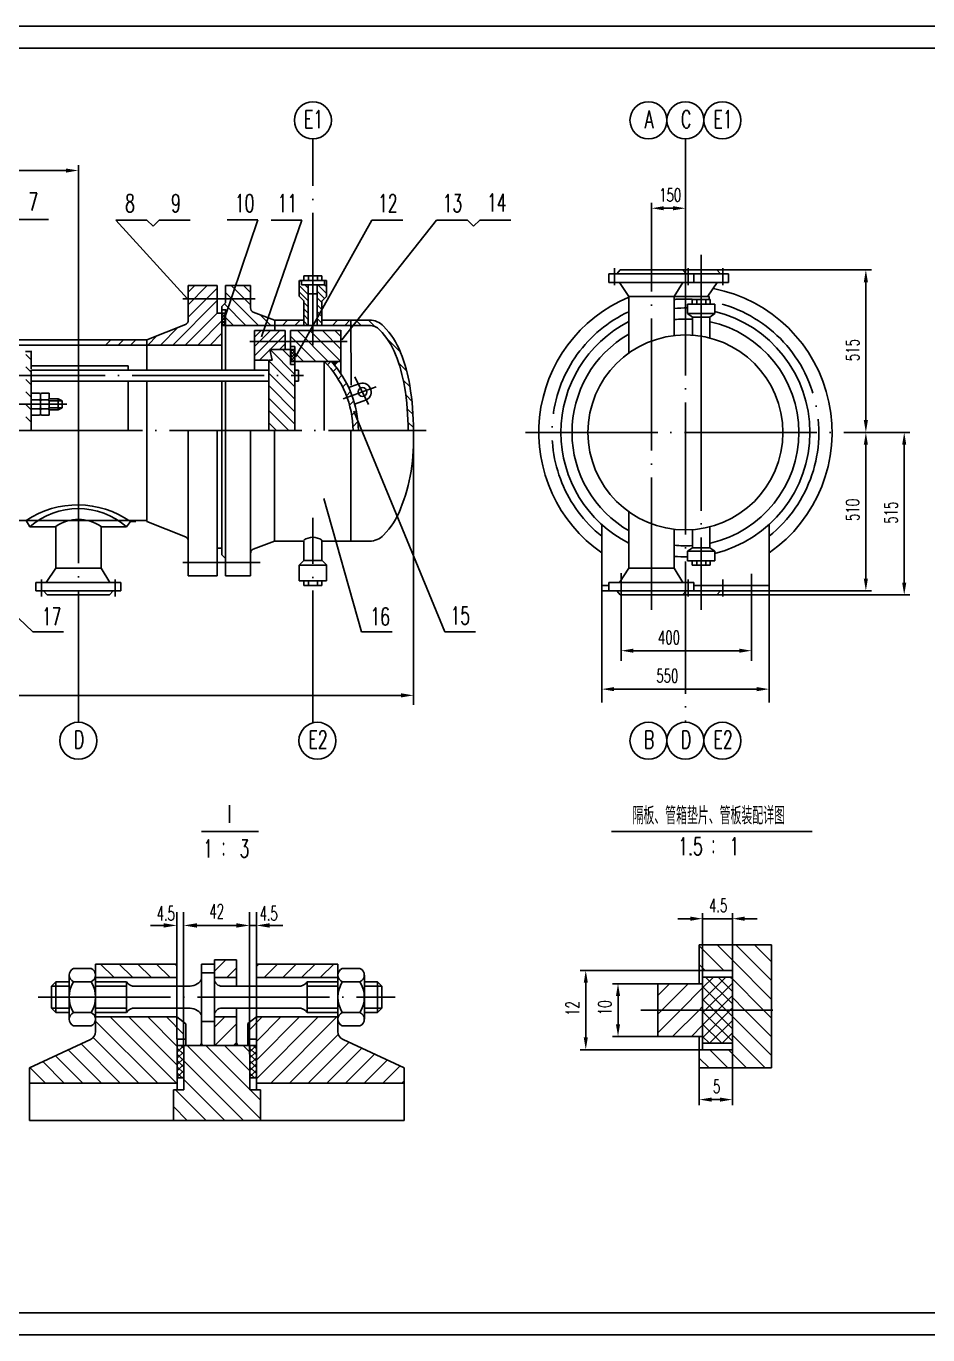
# Model space of a CAD drawing. Extents: x -1174 to 1453, y 137 to 1485.
# Drawn here: x -57.3 to 147.4, y 882.6 to 1179.6 of the extents above; entities that cross this region are included whole.
import ezdxf
from ezdxf.enums import TextEntityAlignment as Align

# ---------------------------------------------------------------- set-up
doc = ezdxf.new("R2010")
doc.units = 0
doc.header["$MEASUREMENT"] = 0
doc.linetypes.add('DASHDOT-M', pattern=[36, 30, -3, 0, -3])
doc.layers.get('0').update_dxf_attribs({"linetype": 'CONTINUOUS'})
for name, color, linetype in [('CDR_DWG1', 4, 'CONTINUOUS'), ('CDR_DWG2', 2, 'CONTINUOUS'), ('CDR_DWG3', 1, 'DASHDOT-M')]:
    doc.layers.add(name, color=color, linetype=linetype)
doc.styles.add('HZ', font='romans', dxfattribs={"width": 0.7, "bigfont": 'hz'})

# ---------------------------------------------------------------- blocks, each defined once
blk = doc.blocks.new('*X43')
for p, q in [((129.09, 108.5), (115, 122.59)), ((133.33, 108.5), (118.33, 123.5)), ((133.5, 112.57), (122.57, 123.5)), ((133.5, 116.82), (126.82, 123.5)), ((135, 119.56), (131.06, 123.5)), ((124.85, 108.5), (114.48, 118.86)), ((116.36, 108.5), (108.8, 116.06)), ((120.6, 108.5), (111.7, 117.4)), ((107.87, 108.5), (102.99, 113.38)), ((112.12, 108.5), (105.9, 114.72)), ((103.63, 108.5), (100.09, 112.04))]:
    blk.add_line(p, q)
blk = doc.blocks.new('*X45')
at = {"color": 0}
for p, q in [((92.35, 61.36), (89.35, 64.36)), ((96.59, 61.36), (93.59, 64.36)), ((100.84, 61.36), (97.84, 64.36)), ((105.08, 61.36), (102.08, 64.36)), ((106.69, 63.99), (106.32, 64.36))]:
    blk.add_line(p, q, dxfattribs=at)
blk = doc.blocks.new('*X47')
at = {"color": 0}
for p, q in [((115.22, 62.77), (117.8, 65.36)), ((118.05, 61.36), (120.22, 63.53)), ((124.74, 63.81), (125.29, 64.36)), ((126.53, 61.36), (129.53, 64.36)), ((130.77, 61.36), (133.77, 64.36)), ((135.02, 61.36), (138.02, 64.36)), ((139.26, 61.36), (142.26, 64.36)), ((115.22, 50.04), (117.53, 52.36)), ((115.27, 45.86), (120.22, 50.8)), ((119.52, 45.86), (120.22, 46.56))]:
    blk.add_line(p, q, dxfattribs=at)
blk = doc.blocks.new('*X48')
at = {"color": 0}
for p, q in [((122.74, 49.08), (126.02, 52.36)), ((124.72, 38.33), (138.75, 52.36)), ((124.72, 42.57), (134.5, 52.36)), ((124.72, 46.82), (130.26, 52.36)), ((127.99, 37.36), (142.99, 52.36)), ((132.23, 37.36), (143.32, 48.44)), ((136.47, 37.36), (145.74, 46.62)), ((140.72, 37.36), (148.64, 45.28)), ((144.96, 37.36), (151.54, 43.94)), ((149.2, 37.36), (154.44, 42.6)), ((153.44, 37.36), (157.35, 41.26)), ((157.69, 37.36), (158.22, 37.89))]:
    blk.add_line(p, q, dxfattribs=at)
blk = doc.blocks.new('*X46')
at = {"color": 0}
for p, q in [((125.62, 29.25), (109.01, 45.86)), ((123.22, 35.89), (113.25, 45.86)), ((123.22, 40.13), (117.5, 45.86)), ((123.22, 44.37), (121.74, 45.86)), ((121.77, 28.86), (108.22, 42.4)), ((113.28, 28.86), (106.28, 35.86)), ((117.53, 28.86), (108.22, 38.16)), ((125.62, 33.49), (123.25, 35.86)), ((109.04, 28.86), (105.88, 32.02))]:
    blk.add_line(p, q, dxfattribs=at)
blk = doc.blocks.new('*X44')
for p, q in [((106.73, 44.39), (108.21, 45.86)), ((106.73, 45.8), (106.79, 45.86)), ((108.22, 43.82), (106.73, 45.31)), ((108.22, 45.23), (107.59, 45.86)), ((106.73, 42.97), (108.22, 44.46)), ((108.22, 42.4), (106.73, 43.89)), ((106.73, 41.56), (108.22, 43.04)), ((108.22, 40.99), (106.73, 42.48)), ((106.73, 40.14), (108.22, 41.63)), ((108.22, 39.58), (106.73, 41.06)), ((106.73, 38.73), (108.22, 40.22)), ((107.78, 38.6), (106.73, 39.65)), ((108.02, 38.6), (108.22, 38.8))]:
    blk.add_line(p, q)
blk = doc.blocks.new('*X36')
for p, q in [((269.86, 208.15), (268.66, 209.35)), ((269.86, 205.32), (268.66, 206.52)), ((269.86, 202.49), (268.66, 203.69)), ((269.86, 199.66), (268.66, 200.86)), ((269.86, 196.83), (268.66, 198.03)), ((269.86, 194.01), (268.66, 195.21))]:
    blk.add_line(p, q)
blk = doc.blocks.new('*X27')
for p, q in [((328.73, 209.93), (329.26, 210.47)), ((328.73, 209.22), (329.73, 210.22)), ((329.73, 209.09), (328.73, 210.09)), ((328.73, 208.52), (329.73, 209.52)), ((329.73, 208.38), (328.73, 209.38)), ((328.73, 207.81), (329.73, 208.81)), ((329.62, 207.78), (328.73, 208.68)), ((328.91, 207.78), (328.73, 207.97)), ((329.73, 209.8), (329.05, 210.47)), ((329.41, 207.78), (329.73, 208.1))]:
    blk.add_line(p, q)
blk = doc.blocks.new('*X28')
for p, q in [((329.73, 202.02), (323.8, 207.95)), ((329.73, 204.85), (324.1, 210.47)), ((328.73, 208.68), (326.93, 210.47)), ((329.73, 199.19), (323.8, 205.12)), ((329.73, 196.36), (323.8, 202.29)), ((329.73, 193.53), (323.8, 199.46)), ((328.36, 192.07), (323.8, 196.64)), ((325.53, 192.07), (323.8, 193.81))]:
    blk.add_line(p, q)
blk = doc.blocks.new('*X24')
for p, q in [((346.25, 236.4), (345.08, 237.58)), ((349.22, 236.27), (347.91, 237.58)), ((355.19, 230.3), (352.46, 233.02)), ((356.59, 226.07), (354.89, 227.77)), ((357.34, 222.49), (355.91, 223.91)), ((357.78, 219.22), (356.47, 220.53)), ((358.03, 216.14), (356.8, 217.37)), ((358.13, 213.21), (356.96, 214.38))]:
    blk.add_line(p, q)
blk = doc.blocks.new('*X26')
for p, q in [((338.1, 207.78), (331.1, 214.78)), ((340.93, 207.78), (333.93, 214.78)), ((340.95, 210.6), (336.76, 214.78)), ((340.95, 213.43), (339.59, 214.78)), ((335.27, 207.78), (329.53, 213.53)), ((332.45, 207.78), (330.53, 209.7))]:
    blk.add_line(p, q)
blk = doc.blocks.new('*X32')
for p, q in [((337.12, 207.01), (337.89, 207.78)), ((338.39, 205.46), (339.25, 206.31)), ((339.54, 203.78), (340.41, 204.65)), ((340.55, 201.96), (341.45, 202.85)), ((341.42, 200), (342.34, 200.92)), ((342.12, 197.87), (343.09, 198.84)), ((342.64, 195.56), (343.67, 196.59)), ((342.92, 193.01), (344.04, 194.13))]:
    blk.add_line(p, q)
blk = doc.blocks.new('*X31')
for p, q in [((337.95, 222.08), (336.28, 223.75)), ((338.39, 223.19), (336.44, 225.14)), ((338.39, 224.75), (337.94, 225.2)), ((337.35, 221.12), (336.28, 222.19)), ((337.35, 219.57), (336.28, 220.64)), ((337.35, 218.01), (336.28, 219.08)), ((337.35, 216.46), (336.28, 217.53)), ((336.28, 215.97), (336.28, 215.97))]:
    blk.add_line(p, q)
blk = doc.blocks.new('*X23')
for p, q in [((326.91, 236.4), (328.08, 237.57)), ((329.74, 236.4), (330.91, 237.57)), ((338.23, 236.4), (339.39, 237.57)), ((341.05, 236.4), (342.22, 237.57))]:
    blk.add_line(p, q)
blk = doc.blocks.new('*X30')
for p, q in [((332.69, 225.93), (332.45, 226.17)), ((334.23, 222.97), (332.2, 225)), ((334.23, 221.55), (332.2, 223.59)), ((334.23, 224.38), (333.48, 225.14)), ((334.23, 220.14), (333.22, 221.15)), ((334.23, 218.73), (333.22, 219.74)), ((334.23, 217.31), (333.22, 218.32)), ((334.16, 215.97), (333.22, 216.91))]:
    blk.add_line(p, q)
blk = doc.blocks.new('*X29')
for p, q in [((321.43, 215.97), (314.01, 223.39)), ((319.63, 220.6), (315.24, 224.99)), ((319.63, 223.42), (318.07, 224.99)), ((318.61, 215.97), (313.74, 220.84)), ((315.78, 215.97), (314.01, 217.74)), ((324.26, 215.97), (321.86, 218.37))]:
    blk.add_line(p, q)
blk = doc.blocks.new('*X25')
for p, q in [((313.17, 218.41), (313.47, 218.72)), ((314.01, 217.74), (313.17, 218.58)), ((313.17, 217.71), (314.01, 218.55)), ((314.01, 217.03), (313.17, 217.87)), ((313.17, 217), (314.01, 217.84)), ((314.01, 216.32), (313.17, 217.16)), ((313.17, 216.29), (314.01, 217.13)), ((314.01, 218.44), (313.73, 218.72)), ((313.66, 215.97), (313.17, 216.46)), ((313.55, 215.97), (314.01, 216.43))]:
    blk.add_line(p, q)
blk = doc.blocks.new('*X33')
for p, q in [((305.51, 220.65), (309.84, 224.99)), ((305.51, 223.48), (307.01, 224.99)), ((305.51, 217.83), (312.11, 224.43)), ((302.02, 211.51), (312.11, 221.6)), ((304.85, 211.51), (312.11, 218.77)), ((307.68, 211.51), (313.17, 217)), ((299.19, 211.51), (303.21, 215.53)), ((310.51, 211.51), (313.17, 214.17)), ((296.36, 211.51), (298.5, 213.65))]:
    blk.add_line(p, q)
blk = doc.blocks.new('*X20')
for p, q in [((133.56, 211.51), (132.36, 212.71)), ((136.38, 211.51), (135.18, 212.71)), ((139.21, 211.51), (138.01, 212.71))]:
    blk.add_line(p, q)

msp = doc.modelspace()

# ---------------------------------------------------------------- linework, layer by layer
for p, q in [((-324.51, 1179.64), (516.49, 1179.64)), ((-324.51, 1179.64), (516.49, 1179.64)), ((92.36, 1130.35), (92.36, 1154.07)), ((-177.38, 1146.88), (-48.22, 1146.88)), ((-45.42, 1075.42), (-45.42, 1148.13)), ((84.64, 1125.59), (84.64, 1139.57)), ((87.44, 1138.32), (89.56, 1138.32)), ((92.36, 1135.58), (92.36, 1139.57)), ((-59.2, 1135.76), (-52.2, 1135.76)), ((-36.9, 1135.63), (-20.63, 1117.76)), ((-36.9, 1135.63), (-29.9, 1135.63)), ((-29.9, 1135.63), (-28.48, 1134.22)), ((-28.48, 1134.22), (-27.07, 1135.63)), ((-27.07, 1135.63), (-20.07, 1135.63)), ((-4.68, 1135.68), (-12.29, 1113.32)), ((-4.68, 1135.68), (-11.68, 1135.68)), ((5.31, 1135.63), (-3.85, 1109.16)), ((5.31, 1135.63), (-1.69, 1135.63)), ((21.21, 1135.63), (3.84, 1104.6)), ((14.34, 1108.42), (35.88, 1135.63)), ((21.21, 1135.63), (28.21, 1135.63)), ((35.88, 1135.63), (42.88, 1135.63)), ((42.88, 1135.63), (44.29, 1134.22)), ((44.29, 1134.22), (45.71, 1135.63)), ((45.71, 1135.63), (52.71, 1135.63)), ((99.44, 1124.33), (134.56, 1124.33)), ((133.31, 1090.24), (133.31, 1121.53)), ((-5.47, 1104.79), (0.29, 1110.55)), ((-5.47, 1109.03), (-3.95, 1110.55)), ((-5.47, 1106.91), (-1.83, 1110.55)), ((-1.9, 1106.24), (1.5, 1109.64)), ((-4.31, 1103.83), (-1.94, 1106.2)), ((0.22, 1106.24), (1.5, 1107.52)), ((37.74, 1042.21), (17.09, 1092.26)), ((30.64, 1087.84), (30.64, 1026.29)), ((128.72, 1087.44), (134.56, 1087.44)), ((135.23, 1087.44), (143.27, 1087.44)), ((133.31, 1054.27), (133.31, 1084.64)), ((142.02, 1053.36), (142.02, 1084.64)), ((18.82, 1042.22), (10.27, 1072.48)), ((-73.47, 1058.8), (-55.76, 1042.22)), ((77.77, 1035.57), (77.77, 1055.49)), ((77.77, 1035.63), (77.77, 1055.49)), ((107.36, 1055.34), (107.36, 1035.63)), ((107.36, 1055.34), (107.36, 1035.61)), ((73.36, 1051.93), (73.36, 1026.17)), ((73.36, 1051.47), (73.36, 1027.93)), ((111.36, 1051.47), (111.36, 1027.93)), ((111.36, 1051.47), (134.56, 1051.47)), ((99.52, 1050.56), (143.27, 1050.56)), ((111.36, 1050.83), (111.36, 1026.17)), ((-55.76, 1042.22), (-48.76, 1042.22)), ((18.82, 1042.22), (25.82, 1042.22)), ((37.74, 1042.21), (44.74, 1042.21)), ((77.77, 1039.45), (77.77, 1036.65)), ((80.57, 1037.9), (104.56, 1037.9)), ((107.36, 1039.45), (107.36, 1036.65)), ((-265.76, 1027.77), (27.84, 1027.77)), ((30.64, 1027.53), (30.64, 1029.02)), ((76.16, 1029.18), (108.56, 1029.18)), ((30.64, 1026.23), (30.64, 1025.63)), ((-23.08, 949.77), (-23.08, 978.55)), ((-21.53, 948.27), (-21.53, 978.55)), ((-6.56, 946.31), (-6.56, 978.55)), ((-5.01, 949.77), (-5.01, 978.55)), ((96.26, 965.33), (96.26, 978.33)), ((103.01, 965.33), (103.01, 978.33)), ((-26.08, 975.55), (-29.08, 975.55)), ((-18.53, 975.55), (-9.56, 975.55)), ((-9.56, 975.55), (-12.56, 975.55)), ((-6.56, 975.55), (-5.01, 975.55)), ((-2.01, 975.55), (0.99, 975.55)), ((93.46, 977.08), (90.66, 977.08)), ((96.26, 977.08), (103.01, 977.08)), ((105.81, 977.08), (108.61, 977.08)), ((96.26, 970.15), (95.51, 970.9)), ((101.09, 965.33), (96.26, 970.15)), ((103.01, 967.65), (99.55, 971.11)), ((111.89, 963.02), (103.79, 971.11)), ((111.89, 967.26), (108.03, 971.11)), ((95.51, 965.33), (68.49, 965.33)), ((96.26, 965.91), (95.51, 966.66)), ((96.85, 965.33), (96.26, 965.91)), ((111.89, 958.77), (103.01, 967.65)), ((69.74, 962.53), (69.74, 950.13)), ((86.08, 962.33), (75.81, 962.33)), ((86.08, 959.68), (88.73, 962.33)), ((86.97, 956.33), (92.97, 962.33)), ((101.54, 963.83), (96.26, 958.55)), ((98.71, 963.83), (96.26, 961.38)), ((103.01, 962.47), (96.87, 956.33)), ((103.01, 957.75), (96.93, 963.83)), ((103.01, 960.57), (99.76, 963.83)), ((103.01, 963.4), (102.59, 963.83)), ((110.09, 956.33), (103.01, 963.4)), ((77.06, 953.13), (77.06, 959.53)), ((91.21, 956.33), (96.26, 961.38)), ((101.61, 956.33), (96.26, 961.67)), ((103.01, 959.64), (99.7, 956.33)), ((95.46, 956.33), (96.26, 957.13)), ((98.78, 956.33), (96.26, 958.84)), ((103.01, 956.81), (102.53, 956.33)), ((105.85, 956.33), (103.01, 959.16)), ((86.08, 955.44), (86.97, 956.33)), ((86.08, 951.2), (91.21, 956.33)), ((89.46, 950.33), (95.46, 956.33)), ((102.53, 956.33), (96.26, 950.06)), ((99.7, 956.33), (96.26, 952.89)), ((96.87, 956.33), (96.26, 955.72)), ((103.01, 949.26), (96.26, 956.01)), ((103.01, 953.98), (97.86, 948.83)), ((103.01, 952.09), (98.78, 956.33)), ((103.01, 954.92), (101.61, 956.33)), ((111.89, 946.05), (103.01, 954.92)), ((111.89, 950.29), (105.85, 956.33)), ((111.89, 954.53), (110.09, 956.33)), ((93.7, 950.33), (96.26, 952.89)), ((100.62, 948.83), (96.26, 953.18)), ((103.01, 951.16), (100.68, 948.83)), ((110.47, 943.22), (103.01, 950.68)), ((86.08, 950.33), (75.81, 950.33)), ((97.79, 948.83), (96.26, 950.35)), ((95.51, 947.33), (68.49, 947.33)), ((97.74, 943.22), (95.51, 945.45)), ((101.98, 943.22), (97.88, 947.33)), ((103.01, 946.43), (102.12, 947.33)), ((103.01, 947.33), (103.01, 934.77)), ((106.23, 943.22), (103.01, 946.43)), ((95.51, 943.22), (95.51, 934.77)), ((98.31, 936.02), (100.21, 936.02)), ((-324.51, 882.64), (516.49, 882.64))]:
    msp.add_line(p, q)
for points in [[(-48.22, 1147.34), (-48.22, 1146.41), (-45.42, 1146.88)], [(87.44, 1138.78), (87.44, 1137.85), (84.64, 1138.32)], [(89.56, 1138.78), (89.56, 1137.85), (92.36, 1138.32)], [(132.84, 1121.53), (133.78, 1121.53), (133.31, 1124.33)], [(12.06, 1103.58), (13.75, 1103.58), (12.88, 1102.7)], [(132.84, 1090.24), (133.78, 1090.24), (133.31, 1087.44)], [(132.84, 1084.64), (133.78, 1084.64), (133.31, 1087.44)], [(141.55, 1084.64), (142.48, 1084.64), (142.02, 1087.44)], [(132.84, 1054.27), (133.78, 1054.27), (133.31, 1051.47)], [(141.55, 1053.36), (142.48, 1053.36), (142.02, 1050.56)], [(80.57, 1038.37), (80.57, 1037.44), (77.77, 1037.9)], [(104.56, 1038.37), (104.56, 1037.44), (107.36, 1037.9)], [(27.84, 1028.23), (27.84, 1027.3), (30.64, 1027.77)], [(76.16, 1029.64), (76.16, 1028.71), (73.36, 1029.18)], [(108.56, 1029.64), (108.56, 1028.71), (111.36, 1029.18)], [(93.46, 977.55), (93.46, 976.61), (96.26, 977.08)], [(105.81, 977.55), (105.81, 976.61), (103.01, 977.08)], [(-26.08, 976.05), (-26.08, 975.05), (-23.08, 975.55)], [(-18.53, 976.05), (-18.53, 975.05), (-21.53, 975.55)], [(-9.56, 976.05), (-9.56, 975.05), (-6.56, 975.55)], [(-9.56, 976.05), (-9.56, 975.05), (-6.56, 975.55)], [(-2.01, 976.05), (-2.01, 975.05), (-5.01, 975.55)], [(69.28, 962.53), (70.21, 962.53), (69.74, 965.33)], [(76.59, 959.53), (77.53, 959.53), (77.06, 962.33)], [(76.59, 953.13), (77.53, 953.13), (77.06, 950.33)], [(-17.51, 949.21), (-17.94, 948.28), (-17.04, 948.28)], [(-9.5, 949.23), (-9.95, 948.27), (-8.99, 948.27)], [(69.28, 950.13), (70.21, 950.13), (69.74, 947.33)], [(98.31, 936.48), (98.31, 935.55), (95.51, 936.02)], [(100.21, 936.48), (100.21, 935.55), (103.01, 936.02)]]:
    msp.add_solid(points)
at = {"layer": 'CDR_DWG1'}
for p, q in [((511.49, 1174.64), (-299.51, 1174.64)), ((5.75, 1122.97), (5.75, 1121.94)), ((6.27, 1122.97), (5.75, 1122.97)), ((7.81, 1122.97), (6.27, 1122.97)), ((6.78, 1122.97), (6.78, 1121.94)), ((7.81, 1122.97), (9.36, 1122.97)), ((8.84, 1122.97), (8.84, 1121.94)), ((9.36, 1122.97), (9.87, 1122.97)), ((9.87, 1122.97), (9.87, 1121.94)), ((74.99, 1123.41), (76.92, 1123.41)), ((74.99, 1121.48), (74.99, 1123.41)), ((76.76, 1123.41), (77.57, 1124.33)), ((94.3, 1123.41), (76.81, 1123.41)), ((77.57, 1124.33), (91.72, 1124.33)), ((92.52, 1123.41), (91.72, 1124.33)), ((91.72, 1124.33), (99.52, 1124.33)), ((94.3, 1121.48), (94.3, 1123.41)), ((102.11, 1123.41), (94.3, 1123.41)), ((100.33, 1123.41), (99.52, 1124.33)), ((102.11, 1121.48), (102.11, 1123.41)), ((-13.89, 1120.76), (-20.49, 1120.76)), ((-20.49, 1120.76), (-20.49, 1112.89)), ((-13.89, 1120.76), (-13.89, 1114.49)), ((-6.36, 1120.76), (-11.99, 1120.76)), ((-11.99, 1120.76), (-11.99, 1116.88)), ((-6.36, 1115.68), (-6.36, 1120.76)), ((4.7, 1118.33), (4.7, 1121.94)), ((5.19, 1121.94), (4.79, 1121.94)), ((5.19, 1120.91), (5.19, 1121.94)), ((10.44, 1121.94), (5.19, 1121.94)), ((6.27, 1120.91), (5.19, 1120.91)), ((6.75, 1120.91), (6.27, 1120.91)), ((6.73, 1120.83), (6.73, 1111.74)), ((7.81, 1120.91), (6.75, 1120.91)), ((7.81, 1120.91), (8.85, 1120.91)), ((8.78, 1120.85), (8.78, 1111.74)), ((8.85, 1120.91), (9.41, 1120.91)), ((9.41, 1120.91), (10.44, 1120.91)), ((10.89, 1121.94), (10.44, 1121.94)), ((10.44, 1120.91), (10.44, 1121.94)), ((10.89, 1121.94), (10.89, 1118.32)), ((77.36, 1121.48), (74.99, 1121.48)), ((77.23, 1121.48), (94.3, 1121.48)), ((77.36, 1121.48), (79.49, 1118.27)), ((91.78, 1121.48), (89.79, 1118.25)), ((102.11, 1121.48), (94.3, 1121.48)), ((99.6, 1121.48), (97.42, 1118.37)), ((-12.83, 1116.04), (-11.99, 1116.88)), ((5.72, 1117.3), (4.7, 1118.33)), ((5.72, 1111.74), (5.72, 1117.3)), ((6.73, 1118.9), (8.78, 1118.9)), ((9.85, 1111.74), (9.85, 1117.3)), ((10.89, 1118.32), (9.93, 1117.29)), ((79.49, 1105.53), (79.49, 1118.31)), ((79.59, 1118.25), (97.78, 1118.25)), ((89.79, 1109.41), (89.79, 1118.31)), ((93.89, 1117.58), (93.89, 1116.55)), ((94.4, 1117.58), (93.89, 1117.58)), ((95.95, 1117.58), (94.4, 1117.58)), ((94.91, 1117.58), (94.91, 1116.56)), ((95.95, 1117.58), (97.49, 1117.58)), ((96.97, 1117.58), (96.97, 1116.55)), ((97.49, 1117.58), (98.01, 1117.58)), ((97.78, 1118.25), (97.78, 1117.58)), ((98.01, 1117.58), (98.01, 1116.55)), ((-12.72, 1114.49), (-13.89, 1114.49)), ((-12.83, 1115.29), (-12.83, 1116.04)), ((-12.83, 1114.49), (-12.83, 1115.29)), ((-12.83, 1111.74), (-12.83, 1114.49)), ((-12.8, 1115.25), (-11.89, 1115.25)), ((-11.9, 1114.49), (-12.72, 1114.49)), ((-11.99, 1115.25), (-11.99, 1114.56)), ((-11.99, 1114.49), (-11.99, 1111.74)), ((-0.94, 1112.93), (-5.72, 1114.74)), ((99.02, 1116.55), (92.83, 1116.55)), ((92.83, 1115.69), (92.83, 1116.55)), ((92.85, 1114.42), (92.85, 1115.69)), ((99.02, 1114.42), (92.85, 1114.42)), ((93.96, 1113.62), (92.85, 1114.42)), ((99.02, 1114.42), (97.89, 1113.62)), ((99.02, 1116.55), (99.02, 1114.42)), ((-29.85, 1108.48), (-21.12, 1111.97)), ((-12.96, 1111.74), (-11.89, 1111.74)), ((-12.83, 1109.21), (-12.83, 1111.74)), ((-11.99, 1111.74), (-11.99, 1101.59)), ((-11.89, 1111.74), (-0.84, 1111.74)), ((-0.84, 1112.9), (-0.86, 1110.55)), ((-0.84, 1112.9), (5.72, 1112.9)), ((-0.84, 1111.74), (5.74, 1111.74)), ((5.74, 1111.74), (6.75, 1111.74)), ((6.75, 1111.74), (8.46, 1111.74)), ((8.46, 1111.74), (9.89, 1111.74)), ((9.85, 1112.9), (16.45, 1112.9)), ((9.89, 1111.74), (16.45, 1111.74)), ((16.45, 1112.9), (16.49, 1098.13)), ((16.45, 1111.74), (20.57, 1111.74)), ((16.52, 1112.91), (20.64, 1112.91)), ((97.89, 1113.62), (93.96, 1113.62)), ((93.96, 1113.62), (93.96, 1109.47)), ((97.89, 1113.62), (97.89, 1108.82)), ((-60.37, 1108.48), (-39.32, 1108.48)), ((-40.76, 1108.48), (-29.85, 1108.48)), ((-30.56, 1108.48), (-33.86, 1108.48)), ((-29.85, 1108.48), (-29.85, 1107.28)), ((-12.83, 1107.49), (-12.83, 1109.21)), ((-5.47, 1110.55), (-5.47, 1104.31)), ((-5.47, 1110.55), (1.52, 1110.55)), ((1.5, 1110.55), (1.5, 1106.25)), ((2.73, 1110.55), (14.15, 1110.55)), ((2.73, 1110.55), (2.73, 1106.55)), ((14.15, 1110.62), (14.15, 1100.83)), ((-59.6, 1107.28), (-38.11, 1107.28)), ((-57.4, 1105.84), (-56.14, 1105.84)), ((-56.14, 1101.84), (-56.14, 1105.93)), ((-41.96, 1107.28), (-31.85, 1107.28)), ((-32.03, 1107.28), (-12.83, 1107.28)), ((-29.85, 1107.28), (-29.85, 1101.59)), ((-12.83, 1101.59), (-12.83, 1107.49)), ((-1.95, 1106.24), (-1.47, 1103.83)), ((-1.95, 1106.24), (1.55, 1106.24)), ((1.55, 1106.24), (2.73, 1106.24)), ((3.73, 1106.94), (2.73, 1106.94)), ((2.73, 1106.76), (2.73, 1106.24)), ((2.73, 1106.24), (2.73, 1103.55)), ((2.8, 1106.24), (3.73, 1106.24)), ((3.73, 1106.27), (3.73, 1106.94)), ((3.73, 1103.59), (3.73, 1106.27)), ((-56.14, 1102.59), (-34.09, 1102.59)), ((-34.09, 1102.59), (-34.09, 1101.59)), ((-34.09, 1102.09), (-34.09, 1101.59)), ((-5.47, 1104.31), (-5.47, 1101.59)), ((-5.47, 1103.83), (-2.3, 1103.83)), ((-2.2, 1101.84), (-2.2, 1103.83)), ((-2.2, 1087.72), (-2.2, 1101.95)), ((-2.14, 1103.83), (-1.47, 1103.83)), ((3.74, 1103.55), (2.73, 1103.55)), ((2.73, 1103.55), (2.73, 1102.83)), ((2.73, 1102.83), (3.73, 1102.83)), ((3.73, 1102.71), (3.73, 1103.59)), ((3.73, 1102.83), (3.73, 1101.84)), ((3.73, 1101.95), (3.73, 1087.72)), ((10.61, 1103.55), (3.74, 1103.55)), ((10.39, 1103.55), (10.39, 1087.88)), ((12.35, 1103.55), (10.61, 1103.55)), ((14.15, 1103.55), (12.35, 1103.55)), ((-56.2, 1101.59), (-2.2, 1101.59)), ((-56.14, 1087.84), (-56.14, 1101.59)), ((-55.93, 1099.09), (-2.2, 1099.09)), ((-34.09, 1099.09), (-34.09, 1087.84)), ((-29.85, 1099.09), (-29.85, 1087.84)), ((-12.83, 1087.84), (-12.83, 1099.09)), ((-11.99, 1099.09), (-11.99, 1087.84)), ((3.73, 1101.59), (4.54, 1101.59)), ((3.73, 1099.09), (4.54, 1099.09)), ((4.54, 1099.09), (4.54, 1101.59)), ((-56.06, 1096.34), (-54.32, 1096.34)), ((-54.02, 1096.04), (-54.02, 1095.16)), ((-53.72, 1096.34), (-52.06, 1096.34)), ((-52.06, 1096.34), (-52.06, 1095.16)), ((18.12, 1098.4), (15.9, 1097.6)), ((-56.06, 1094.86), (-54.32, 1094.86)), ((-54.02, 1094.56), (-54.02, 1093.84)), ((-54.02, 1093.12), (-54.02, 1093.84)), ((-53.72, 1094.86), (-52.36, 1094.86)), ((-52.06, 1094.64), (-49.06, 1094.64)), ((-52.06, 1094.56), (-52.06, 1093.85)), ((-52.06, 1093.12), (-52.06, 1093.83)), ((-52.06, 1093.04), (-49.06, 1093.04)), ((-51.99, 1095.08), (-49.99, 1095.08)), ((-49.99, 1095.08), (-49.06, 1094.64)), ((-49.99, 1095.08), (-49.99, 1093.84)), ((-49.99, 1092.6), (-49.99, 1093.84)), ((-49.99, 1092.6), (-49.06, 1093.04)), ((-49.06, 1094.64), (-49.06, 1093.84)), ((-49.06, 1093.04), (-49.06, 1093.84)), ((3.73, 1094.96), (3.73, 1094.46)), ((19.94, 1094.81), (17.27, 1093.84)), ((-56.06, 1092.82), (-54.32, 1092.82)), ((-56.06, 1091.34), (-54.32, 1091.34)), ((-54.02, 1091.64), (-54.02, 1092.52)), ((-53.72, 1092.82), (-52.36, 1092.82)), ((-53.72, 1091.34), (-52.06, 1091.34)), ((-52.06, 1091.34), (-52.06, 1092.52)), ((-51.99, 1092.6), (-49.99, 1092.6)), ((-29.85, 1067.2), (-29.85, 1087.84)), ((-20.49, 1087.84), (-20.49, 1054.92)), ((-13.89, 1054.92), (-13.89, 1087.84)), ((-12.83, 1087.84), (-12.83, 1061.2)), ((-11.99, 1054.92), (-11.99, 1087.84)), ((-6.36, 1087.84), (-6.36, 1054.92)), ((-0.94, 1062.75), (-0.94, 1087.84)), ((16.45, 1062.75), (16.45, 1087.84)), ((79.49, 1056.64), (79.49, 1069.35)), ((-68.3, 1067.48), (-29.85, 1067.48)), ((-56.43, 1066), (-57.26, 1067.48)), ((-33.57, 1067.21), (-34.48, 1066)), ((-33.57, 1067.21), (-32.34, 1067.21)), ((-29.85, 1067.2), (-21.12, 1063.71)), ((73.36, 1051.47), (73.36, 1066.53)), ((111.36, 1051.47), (111.36, 1066.53)), ((-50.57, 1066), (-56.43, 1066)), ((-50.57, 1056.61), (-50.57, 1066)), ((-34.48, 1066), (-40.27, 1066)), ((-40.27, 1056.61), (-40.27, 1066)), ((89.79, 1056.64), (89.79, 1065.57)), ((93.96, 1061.26), (93.96, 1065.41)), ((97.89, 1061.26), (97.89, 1066.06)), ((-12.72, 1061.19), (-13.89, 1061.19)), ((-12.83, 1061.34), (-12.83, 1059.64)), ((-0.94, 1062.75), (-5.72, 1060.94)), ((-0.94, 1062.75), (5.73, 1062.75)), ((5.73, 1062.75), (5.73, 1058.38)), ((9.86, 1062.98), (9.86, 1058.38)), ((9.86, 1062.75), (16.45, 1062.75)), ((16.45, 1062.75), (20.64, 1062.75)), ((93.96, 1061.26), (92.85, 1060.46)), ((92.85, 1060.46), (92.85, 1059.2)), ((99.02, 1060.46), (92.85, 1060.46)), ((97.89, 1061.26), (93.96, 1061.26)), ((99.02, 1060.46), (97.89, 1061.26)), ((99.02, 1058.33), (99.02, 1060.46)), ((-12.83, 1059.64), (-11.99, 1058.8)), ((-6.36, 1060), (-6.36, 1054.92)), ((5.72, 1058.38), (4.7, 1057.35)), ((4.7, 1057.35), (4.7, 1053.74)), ((10.88, 1057.35), (4.7, 1057.35)), ((5.72, 1058.38), (9.84, 1058.38)), ((10.89, 1057.36), (9.93, 1058.39)), ((10.89, 1053.74), (10.89, 1057.36)), ((92.83, 1059.19), (92.83, 1058.33)), ((99.02, 1058.33), (92.83, 1058.33)), ((93.89, 1057.31), (93.89, 1058.33)), ((94.91, 1057.31), (94.91, 1058.32)), ((96.97, 1057.31), (96.97, 1058.33)), ((98.01, 1057.31), (98.01, 1058.33)), ((-52.7, 1053.4), (-50.57, 1056.61)), ((-50.57, 1056.61), (-40.27, 1056.61)), ((-38.28, 1053.4), (-40.27, 1056.63)), ((-13.89, 1054.92), (-20.49, 1054.92)), ((-13.89, 1054.92), (-19.52, 1054.92)), ((-6.36, 1054.92), (-11.99, 1054.92)), ((77.36, 1053.41), (79.49, 1056.62)), ((79.59, 1056.64), (89.79, 1056.64)), ((91.78, 1053.41), (89.79, 1056.64)), ((94.4, 1057.31), (93.89, 1057.31)), ((95.95, 1057.31), (94.4, 1057.31)), ((95.95, 1057.31), (97.49, 1057.31)), ((97.49, 1057.31), (98.01, 1057.31)), ((-51.21, 1053.4), (-55.07, 1053.4)), ((-55.07, 1053.4), (-55.07, 1051.47)), ((-55.07, 1051.47), (-45.42, 1051.47)), ((-53.3, 1051.47), (-52.5, 1050.55)), ((-51.21, 1053.4), (-39.62, 1053.4)), ((-35.76, 1051.47), (-45.42, 1051.47)), ((-39.62, 1053.4), (-35.76, 1053.4)), ((-37.54, 1051.47), (-38.35, 1050.55)), ((-35.76, 1053.4), (-35.76, 1051.47)), ((10.89, 1053.74), (4.7, 1053.74)), ((5.75, 1052.71), (5.75, 1053.74)), ((6.27, 1052.71), (5.75, 1052.71)), ((7.81, 1052.71), (6.27, 1052.71)), ((6.78, 1052.71), (6.78, 1053.72)), ((7.81, 1052.71), (9.36, 1052.71)), ((8.84, 1052.71), (8.84, 1053.74)), ((9.36, 1052.71), (9.87, 1052.71)), ((9.87, 1052.71), (9.87, 1053.74)), ((74.99, 1052.67), (73.36, 1052.67)), ((92.36, 1051.47), (73.36, 1051.47)), ((78.85, 1053.41), (74.99, 1053.41)), ((74.99, 1053.41), (74.99, 1051.47)), ((76.76, 1051.48), (77.57, 1050.56)), ((78.85, 1053.41), (90.44, 1053.41)), ((90.44, 1053.41), (94.3, 1053.41)), ((92.52, 1051.48), (91.72, 1050.56)), ((92.36, 1051.47), (111.36, 1051.47)), ((94.3, 1053.41), (94.3, 1051.47)), ((111.36, 1052.67), (94.3, 1052.67)), ((100.33, 1051.48), (99.52, 1050.56)), ((111.36, 1051.47), (111.36, 1052.67)), ((-52.5, 1050.55), (-38.35, 1050.55)), ((77.57, 1050.56), (91.72, 1050.56)), ((91.72, 1050.56), (99.52, 1050.56)), ((95.51, 971.11), (95.51, 962.33)), ((95.51, 971.11), (111.89, 971.11)), ((111.89, 971.11), (111.89, 943.22)), ((-42.51, 965.77), (-46.51, 965.77)), ((-41.51, 966.77), (-23.05, 966.77)), ((-41.51, 966.77), (-41.51, 963.77)), ((-23.05, 966.77), (-23.05, 963.77)), ((-17.51, 966.77), (-17.51, 948.27)), ((-17.51, 966.77), (-14.51, 966.77)), ((-14.51, 967.77), (-14.51, 963.77)), ((-14.51, 967.77), (-9.51, 967.77)), ((-9.51, 967.77), (-9.51, 963.77)), ((-4.99, 966.77), (-4.99, 963.77)), ((13.49, 966.77), (-4.95, 966.77)), ((13.49, 966.77), (13.49, 963.77)), ((14.49, 965.77), (18.49, 965.77)), ((95.51, 965.33), (103.01, 965.33)), ((96.26, 965.33), (96.26, 947.33)), ((103.01, 965.33), (103.01, 947.33)), ((-50.51, 962.77), (-51.51, 961.77)), ((-47.51, 962.77), (-50.51, 962.77)), ((-50.51, 962.77), (-50.51, 955.77)), ((-47.51, 964.27), (-47.51, 954.27)), ((-42.51, 962.77), (-46.51, 962.77)), ((-23.05, 963.77), (-41.51, 963.77)), ((-41.51, 963.77), (-41.51, 954.77)), ((-41.51, 962.77), (-34.51, 962.77)), ((-34.51, 962.77), (-34.51, 955.77)), ((-23.05, 963.77), (-23.05, 961.77)), ((-14.51, 964.76), (-17.51, 964.76)), ((-9.51, 963.77), (-14.51, 963.77)), ((-14.51, 963.77), (-14.51, 954.77)), ((-9.51, 963.77), (-9.51, 961.77)), ((-4.99, 963.77), (-4.99, 961.77)), ((-4.99, 963.77), (13.49, 963.77)), ((13.49, 962.77), (6.49, 962.77)), ((6.49, 962.77), (6.49, 955.77)), ((13.49, 963.77), (13.49, 954.77)), ((14.49, 962.77), (18.49, 962.77)), ((19.49, 964.27), (19.49, 954.27)), ((19.49, 962.77), (22.49, 962.77)), ((22.49, 962.77), (23.49, 961.77)), ((22.49, 962.77), (22.49, 955.77)), ((86.08, 962.33), (96.26, 962.33)), ((86.08, 950.33), (86.08, 962.33)), ((96.26, 963.83), (103.01, 963.83)), ((-47.51, 961.77), (-51.51, 961.77)), ((-51.51, 961.77), (-51.51, 956.77)), ((-41.51, 961.77), (-34.51, 961.77)), ((-20.51, 961.77), (-32.51, 961.77)), ((4.49, 961.77), (-12.51, 961.77)), ((13.49, 961.77), (6.49, 961.77)), ((19.49, 961.77), (23.49, 961.77)), ((23.49, 961.77), (23.49, 956.77)), ((-47.51, 956.77), (-51.51, 956.77)), ((-51.51, 956.77), (-50.51, 955.77)), ((-41.51, 956.77), (-34.51, 956.77)), ((-20.51, 956.77), (-32.51, 956.77)), ((-23.05, 954.77), (-23.05, 956.77)), ((4.49, 956.77), (-12.51, 956.77)), ((-9.51, 954.77), (-9.51, 956.77)), ((-4.99, 954.77), (-4.99, 956.77)), ((13.49, 956.77), (6.49, 956.77)), ((19.49, 956.77), (23.49, 956.77)), ((23.49, 956.77), (22.49, 955.77)), ((-47.51, 955.77), (-50.51, 955.77)), ((-42.51, 955.77), (-46.51, 955.77)), ((-41.51, 955.77), (-34.51, 955.77)), ((-23.05, 954.77), (-41.51, 954.77)), ((-41.51, 954.77), (-41.51, 951.47)), ((-23.05, 954.77), (-21.03, 953.22)), ((-14.51, 953.78), (-17.51, 953.78)), ((-9.51, 954.77), (-14.51, 954.77)), ((-14.51, 954.77), (-14.51, 948.27)), ((-9.51, 954.77), (-9.51, 948.27)), ((-4.99, 954.77), (-6.99, 953.26)), ((-5, 954.77), (13.49, 954.77)), ((13.49, 955.77), (6.49, 955.77)), ((13.49, 954.77), (13.49, 951.47)), ((14.49, 955.77), (18.49, 955.77)), ((19.49, 955.77), (22.49, 955.77)), ((-42.51, 952.77), (-46.51, 952.77)), ((-21.03, 949.77), (-21.03, 953.22)), ((-6.99, 949.77), (-6.99, 953.26)), ((14.49, 952.77), (18.49, 952.77)), ((-56.51, 943.27), (-42.67, 949.66)), ((-23.01, 948.27), (-23.01, 949.77)), ((-23.01, 949.77), (-21.03, 949.77)), ((-23.01, 948.27), (-23.01, 939.77)), ((-21.51, 948.27), (-23.01, 948.27)), ((-21.51, 948.27), (-21.51, 939.77)), ((-21.51, 948.27), (-14.51, 948.27)), ((-21.03, 948.27), (-21.03, 949.77)), ((-14.51, 948.27), (-9.51, 948.27)), ((-9.51, 948.27), (-6.51, 948.27)), ((-5.01, 949.77), (-6.99, 949.77)), ((-6.99, 948.27), (-6.99, 949.77)), ((-6.51, 948.27), (-6.51, 939.77)), ((-6.51, 948.27), (-5.01, 948.27)), ((-5.01, 948.27), (-5.01, 949.77)), ((-5.01, 948.27), (-5.01, 939.77)), ((28.49, 943.27), (14.65, 949.66)), ((86.08, 950.33), (96.26, 950.33)), ((95.51, 950.33), (95.51, 943.22)), ((96.26, 948.83), (103.01, 948.83)), ((95.51, 947.33), (103.01, 947.33)), ((-56.51, 943.27), (-56.51, 939.77)), ((28.49, 939.77), (28.49, 943.27)), ((111.89, 943.22), (95.51, 943.22)), ((-56.51, 939.77), (-23.01, 939.77)), ((-56.51, 939.77), (-56.51, 931.27)), ((-23.01, 939.77), (-23.01, 938.27)), ((-21.51, 938.27), (-21.51, 939.77)), ((-6.51, 938.27), (-6.51, 939.77)), ((28.49, 939.77), (-5.01, 939.77)), ((-5.01, 939.77), (-5.01, 938.27)), ((28.49, 931.27), (28.49, 939.77)), ((-21.51, 938.27), (-23.86, 938.27)), ((-23.85, 938.27), (-23.85, 931.27)), ((-6.51, 938.27), (-4.12, 938.27)), ((-4.11, 938.27), (-4.11, 931.27)), ((-56.5, 931.27), (-23.84, 931.27)), ((-23.84, 931.27), (-4.12, 931.27)), ((-4.12, 931.27), (28.49, 931.27)), ((-299.51, 887.64), (511.49, 887.64))]:
    msp.add_line(p, q, dxfattribs=at)
for points in [[(-22.91, 940.96), (-21.45, 940.96)], [(-6.47, 940.96), (-5.01, 940.96)]]:
    msp.add_lwpolyline(points, dxfattribs=at)
for centre, radius in [((92.36, 1087.44), 22.12), ((19.06, 1096.62), 1)]:
    msp.add_circle(centre, radius, dxfattribs=at)
for centre, radius, start, end in [((92.36, 1087.44), 33.28, 304.8194, 78.9386), ((92.36, 1087.44), 33.28, 112.7654, 235.1806), ((-5.36, 1115.68), 1, 180, 249.2328), ((92.36, 1087.44), 28.25, 89.0525, 95.2366), ((92.36, 1087.44), 28.25, 283.6379, 76.3621), ((-21.49, 1112.89), 1, 291.7461, 360), ((20.57, 1108.42), 3.31, 43.8975, 90), ((20.64, 1108.47), 4.46, 43.8975, 90), ((10.52, 1098.73), 18.51, 21.7308, 43.8975), ((92.36, 1087.44), 28.25, 117.1155, 242.8964), ((92.36, 1087.44), 25.74, 86.4479, 95.7501), ((92.36, 1087.44), 25.74, 282.7257, 77.4354), ((10.44, 1098.68), 17.36, 21.7308, 43.8975), ((92.36, 1087.44), 25.74, 120.0224, 240.3526), ((-6, 1092.13), 35.07, 9.3746, 21.7308), ((-5.93, 1092.17), 36.22, 9.3746, 21.7308), ((-5.81, 1087.57), 22.76, 0.6795, 44.6233), ((-5.81, 1087.57), 23.96, 0.6455, 41.8558), ((-54.32, 1096.04), 0.3, 0, 90), ((-53.72, 1096.04), 0.3, 90, 180), ((19.03, 1096.61), 2.01, 296.8918, 116.8918), ((-32.25, 1087.79), 61.67, 0, 9.3746), ((-32.17, 1087.84), 62.81, 0, 9.3746), ((-54.32, 1095.16), 0.3, 270, 0), ((-54.32, 1094.56), 0.3, 0, 90), ((-54.32, 1093.12), 0.3, 270, 0), ((-53.72, 1095.16), 0.3, 180, 270), ((-53.72, 1094.56), 0.3, 90, 180), ((-53.72, 1093.12), 0.3, 180, 270), ((-52.36, 1095.16), 0.3, 270, 0), ((-52.36, 1094.56), 0.3, 0, 90), ((-52.36, 1093.12), 0.3, 270, 0), ((-54.32, 1092.52), 0.3, 0, 90), ((-54.32, 1091.64), 0.3, 270, 0), ((-53.72, 1092.52), 0.3, 90, 180), ((-53.72, 1091.64), 0.3, 180, 270), ((-52.36, 1092.52), 0.3, 0, 90), ((-14.13, 1085.92), 44.81, 350.6254, 2.4561), ((-10.46, 1085.31), 41.09, 338.2692, 350.6254), ((-45.62, 1049.86), 21.12, 55.2162, 123.4545), ((-45.46, 1053.6), 16.56, 48.4798, 131.5202), ((10.52, 1076.95), 18.51, 316.1025, 338.2692), ((-45.42, 1058.7), 9, 55.0891, 124.9109), ((-21.49, 1062.79), 1, 0, 68.2539), ((7.8, 1060.06), 3.58, 54.7498, 125.2502), ((20.64, 1067.21), 4.46, 270, 316.1025), ((-5.36, 1060), 1, 110.7672, 180), ((92.36, 1087.44), 25.74, 264.2664, 273.5521), ((92.36, 1087.44), 28.25, 264.7784, 270.9475), ((-45.89, 964.27), 1.62, 112.6199, 247.3801), ((-43.14, 964.27), 1.62, 292.6199, 67.3801), ((15.11, 964.27), 1.62, 112.6199, 247.3801), ((17.86, 964.27), 1.62, 292.6199, 67.3801), ((-40.89, 959.27), 6.62, 148.1092, 211.8908), ((-48.14, 959.27), 6.62, 328.1092, 31.8908), ((-32.77, 963.76), 2, 209.5261, 277.3438), ((-20.23, 965.05), 3.29, 265.1176, 325.6478), ((-12.78, 963.6), 1.84, 199.3054, 278.2919), ((4.71, 963.82), 2.06, 263.7106, 329.4195), ((20.11, 959.27), 6.62, 148.1092, 211.8908), ((12.86, 959.27), 6.62, 328.1092, 31.8908), ((-32.77, 954.78), 2, 82.6562, 150.4739), ((-20.23, 953.49), 3.29, 34.3522, 94.8824), ((-12.78, 954.95), 1.84, 81.7081, 160.6946), ((4.71, 954.72), 2.06, 30.5805, 96.2894), ((-45.89, 954.27), 1.62, 112.6199, 247.3801), ((-43.14, 954.27), 1.62, 292.6199, 67.3801), ((15.11, 954.27), 1.62, 112.6199, 247.3801), ((17.86, 954.27), 1.62, 292.6199, 67.3801), ((-43.51, 951.47), 2, 294.7751, 0), ((15.49, 951.47), 2, 180, 245.2249)]:
    msp.add_arc(centre, radius, start, end, dxfattribs=at)
at = {"layer": 'CDR_DWG2'}
for p, q in [((-4.5, 996.84), (-17.48, 996.84)), ((75.61, 996.84), (121.09, 996.84))]:
    msp.add_line(p, q, dxfattribs=at)
for centre in [(7.81, 1158.27), (83.97, 1158.27), (92.36, 1158.27), (100.76, 1158.27), (-45.42, 1017.47), (8.84, 1017.47), (83.97, 1017.47), (92.36, 1017.47), (100.76, 1017.47)]:
    msp.add_circle(centre, 4.2, dxfattribs=at)
at = {"layer": 'CDR_DWG3', "linetype": 'DASHDOT-M'}
for p, q in [((7.81, 1107.28), (7.81, 1154.07)), ((92.36, 1130.35), (92.36, 1021.67)), ((95.93, 1124.96), (95.93, 1127.75)), ((76.27, 1124.7), (76.27, 1120.83)), ((84.64, 1047.2), (84.64, 1125.59)), ((93.01, 1124.7), (93.01, 1120.83)), ((95.93, 1099.01), (95.93, 1124.96)), ((100.83, 1124.7), (100.83, 1120.83)), ((-21.68, 1117.76), (-5.32, 1117.76)), ((-6.47, 1108.1), (15.6, 1108.1)), ((-213.72, 1100.34), (5.66, 1100.34)), ((17.29, 1100.03), (20.45, 1093.81)), ((95.93, 1099.68), (95.93, 1047.2)), ((14.68, 1095.03), (22.18, 1097.76)), ((-213.72, 1093.84), (-48.04, 1093.84)), ((-205.23, 1087.84), (33.52, 1087.84)), ((56.08, 1087.44), (135.23, 1087.44)), ((-45.42, 1021.67), (-45.42, 1075.42)), ((7.8, 1021.54), (7.8, 1068.02)), ((-21.68, 1057.92), (-4.13, 1057.92)), ((-53.79, 1050.18), (-53.79, 1054.05)), ((-37.05, 1050.18), (-37.05, 1054.05)), ((93.01, 1050.19), (93.01, 1054.05)), ((100.82, 1050.19), (100.82, 1054.05)), ((-54.51, 959.27), (26.49, 959.27)), ((82.21, 956.33), (115, 956.33))]:
    msp.add_line(p, q, dxfattribs=at)
for start, end in [(87.1074, 94.8855), (308.8712, 79.2593), (115.1698, 231.1288)]:
    msp.add_arc((92.36, 1087.44), 30.28, start, end, dxfattribs=at)

# ---------------------------------------------------------------- block references
for name, p in [('*X33', (-326, 895.77)), ('*X29', (-326, 895.77)), ('*X30', (-327.5, 895.77)), ('*X31', (-327.5, 895.77)), ('*X25', (-326, 895.77)), ('*X23', (-326, 875.34)), ('*X24', (-327.5, 875.34)), ('*X26', (-326.8, 895.77)), ('*X36', (-326, 895.77)), ('*X28', (-326, 895.77)), ('*X27', (-326, 895.77)), ('*X45', (-129.73, 902.42)), ('*X47', (-129.73, 902.42)), ('*X43', (-156.51, 831.27)), ('*X48', (-129.73, 902.42)), ('*X46', (-129.73, 902.42)), ('*X44', (-129.73, 902.42)), ('*X44', (-113.3, 902.42))]:
    msp.add_blockref(name, p)
at = {"xscale": -1}
msp.add_blockref('*X20', (99.98, 895.77), dxfattribs=at)
at = {"layer": 'CDR_DWG1'}
msp.add_blockref('*X32', (-326, 895.77), dxfattribs=at)

# ---------------------------------------------------------------- texts
at = {"style": 'HZ'}
for s, height, width, p in [('150', 3, 0.65, (86.39, 1139.82)), ('400', 3, 0.65, (86.11, 1039.4)), ('550', 3, 0.65, (85.74, 1030.68)), ('42', 3.2, 0.6, (-15.65, 977.15)), ('4.5', 3, 0.65, (97.69, 978.58)), ('4.5', 3.2, 0.6, (-27.65, 976.69)), ('4.5', 3.2, 0.6, (-4.28, 976.69)), ('5', 3, 0.65, (98.61, 937.52))]:
    msp.add_text(s, height=height, dxfattribs=dict(at, width=width)).set_placement(p)
at = {"style": 'HZ', "width": 0.65}
for s, p in [('515', (131.81, 1103.61)), ('510', (131.81, 1067.35)), ('515', (140.52, 1066.72)), ('12', (68.24, 955.03)), ('10', (75.56, 955.19))]:
    msp.add_text(s, height=3, rotation=90, dxfattribs=at).set_placement(p)
at = {"layer": 'CDR_DWG1', "style": 'HZ', "width": 0.65}
for s, p in [('7', (-55.64, 1137.83)), ('8', (-33.71, 1137.46)), ('9', (-23.28, 1137.46)), ('10', (-7.68, 1137.46)), ('11', (2.02, 1137.46)), ('12', (24.8, 1137.46)), ('13', (39.48, 1137.46)), ('14', (49.54, 1137.61)), ('17', (-51.5, 1043.66)), ('16', (23.08, 1043.66)), ('15', (41.25, 1043.88))]:
    msp.add_text(s, height=4, dxfattribs=at).set_placement(p, align=Align.CENTER)
at = {"layer": 'CDR_DWG2', "style": 'HZ', "width": 0.65}
for s, p in [('E1', (7.97, 1156.51)), ('A', (84.13, 1156.51)), ('C', (92.52, 1156.51)), ('E1', (100.92, 1156.51)), ('D', (-45.26, 1015.72)), ('E2', (8.99, 1015.72)), ('B', (84.13, 1015.72)), ('D', (92.52, 1015.72)), ('E2', (100.92, 1015.72))]:
    msp.add_text(s, height=4, dxfattribs=at).set_placement(p, align=Align.CENTER)
for s, p in [('I', (-11.59, 998.87)), ('1 ： 3', (-17.1, 990.98))]:
    msp.add_text(s, height=4, dxfattribs=at).set_placement(p)
for s, p in [('隔板、管箱垫片、管板装配详图', (97.65, 1000.67)), ('1.5 ： 1', (97.65, 993.5))]:
    msp.add_text(s, height=4, dxfattribs=at).set_placement(p, align=Align.MIDDLE)

doc.saveas('drawing.dxf')
